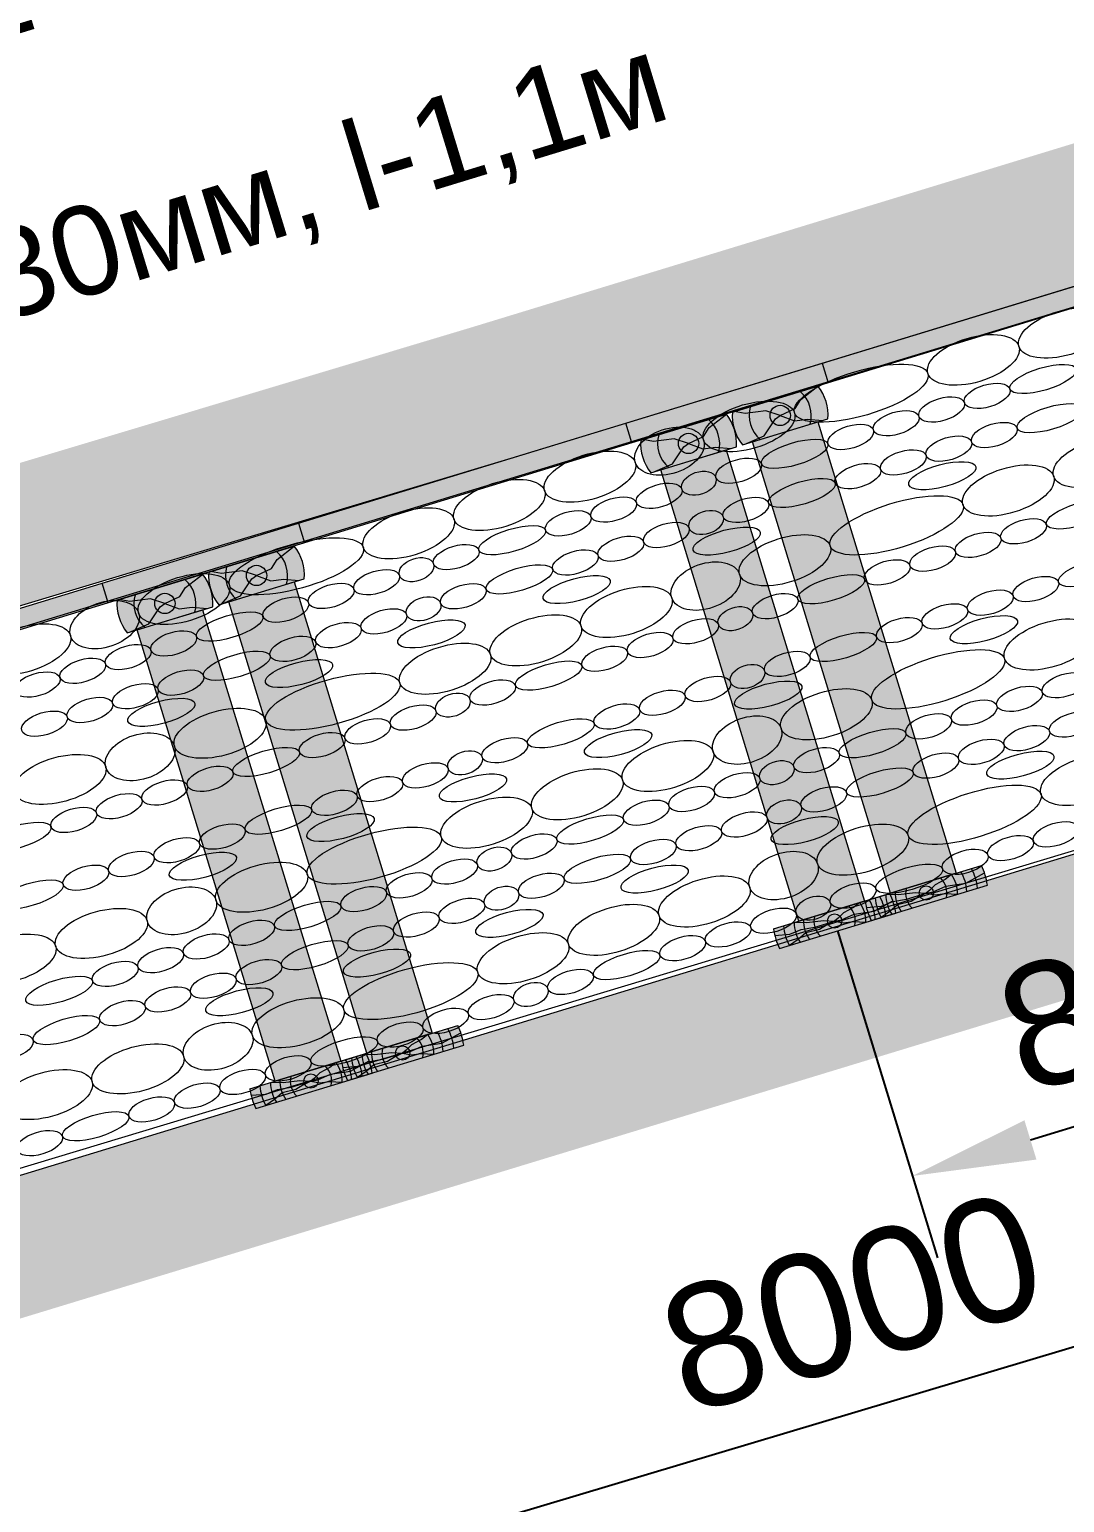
# Model space of a CAD drawing. Header units: inches. Extents: x 523 to 1492, y 69 to 539.
# Drawn here: x 953.37 to 968.49, y 215.58 to 237.12 of the extents above; entities that cross this region are included whole.
import ezdxf
from ezdxf import colors
from ezdxf.entities.mleader import LeaderData, LeaderLine
from ezdxf.math import Vec2, Vec3

# ---------------------------------------------------------------- set-up
doc = ezdxf.new("R2010")
doc.units = ezdxf.units.IN
doc.header["$MEASUREMENT"] = 0
doc.styles.get("Standard").update_dxf_attribs({"font": 'arial.ttf'})
doc.dimstyles.new('ISO-25', dxfattribs={"dimtxt": 2.5, "dimasz": 2.5, "dimexe": 1.25, "dimexo": 0, "dimtad": 1, "dimdec": 0, "dimtxsty": 'Standard', "dimcen": 2.5, "dimadec": 0, "dimazin": 0, "dimtfac": 1, "dimtdec": 0, "dimtmove": 0, "dimatfit": 3, "dimfxl": 0, "dimarcsym": 0})

# ---------------------------------------------------------------- blocks, each defined once
blk = doc.blocks.new('Бут.дорожка разрез')
at = {"color": 7, "linetype": 'ByBlock', "lineweight": 15}
blk.add_lwpolyline([(1853.980507434531, -3906.93155371494), (1885.311656270493, -3898.572804385483), (2014.621790378389, -3859.550960209976), (2010.119266125663, -3844.823866968155), (1900.370834796662, -3878.267813962703), (1884.952663200383, -3882.542228264589), (1854.54490055399, -3890.87347855489), (1849.987255320979, -3892.094695914794), (1853.980507434531, -3906.93155371494)], dxfattribs=at)
for centre, major_axis, ratio in [((1943.580562871176, -3865.774905682748), (-1.331272296135876, -0.3920330943084872), 0.4719704234843745), ((1940.920224585089, -3866.566201710241), (-1.331272296135876, -0.3920330943084872), 0.4719704234843745), ((1937.6416406032, -3867.538186103506), (-1.949085744489097, -0.5739668118254245), 0.3223671155344494), ((1942.958156145507, -3867.123463635472), (-0.9732343556662865, -0.291390072004424), 0.3223671155344494), ((1941.321216845776, -3867.617322999041), (-0.6647423998710719, -0.1990264057522062), 0.4719704234843745), ((1934.363326296262, -3868.511081099318), (-1.331272296135876, -0.3920330943084872), 0.4719704234843745), ((1939.991732046034, -3868.015375810545), (-0.6647423998710719, -0.1990264057522062), 0.4719704234843745), ((1938.663366744849, -3868.417038512944), (-0.6647423998710719, -0.1990264057522062), 0.4719704234843745), ((1943.167749475547, -3868.268826020465), (-0.9732343556662865, -0.291390072004424), 0.3223671155344494), ((1932.037403725096, -3869.23419417717), (0.995377988439312, 0.3312805078783841), 0.6253139419559068), ((1937.335001443665, -3868.818701215342), (-0.6647423998710719, -0.1990264057522062), 0.4719704234843745), ((1941.530810175817, -3868.762685384033), (-0.6647423998710719, -0.1990264057522062), 0.4719704234843745), ((1935.697925247695, -3869.312105892409), (-0.9732343556662865, -0.291390072004424), 0.3223671155344494), ((1940.201325376074, -3869.160738195538), (-0.6647423998710719, -0.1990264057522062), 0.4719704234843745), ((1944.589890223711, -3869.55447797034), (-1.325515082864262, -0.4110786282347017), 0.4719704234843745), ((1929.716441827086, -3869.978001034784), (-1.325515082864262, -0.4110786282347017), 0.4719704234843745), ((1934.060985947964, -3869.805965255978), (-0.6647423998710719, -0.1990264057522062), 0.4719704234843745), ((1938.872960074889, -3869.562400897936), (-0.6647423998710719, -0.1990264057522062), 0.4719704234843745), ((1932.89967253571, -3870.17278025175), (0.4969344116975832, 0.1678904975369054), 0.6253139419559068), ((1937.544594773705, -3869.964063600334), (-0.6647423998710719, -0.1990264057522062), 0.4719704234843745), ((1940.014576578624, -3869.950751890851), (-0.9813022070763383, -0.2629434606508085), 0.3223671155344493), ((1941.941169788215, -3870.383832691876), (-1.325515082864262, -0.4110786282347017), 0.4719704234843745), ((1927.067721391587, -3870.80735575632), (-1.325515082864262, -0.4110786282347017), 0.4719704234843745), ((1931.738220540065, -3870.54035886163), (-0.6647423998710719, -0.1990264057522062), 0.4719704234843745), ((1935.907518577736, -3870.457468277402), (-0.9732343556662865, -0.291390072004424), 0.3223671155344494), ((1930.40985523888, -3870.942021564027), (-0.6647423998710719, -0.1990264057522062), 0.4719704234843745), ((1934.270579278005, -3870.95132764097), (-0.6647423998710719, -0.1990264057522062), 0.4719704234843745), ((1938.676857640157, -3871.402720706863), (-1.940656738380987, -0.6018509485114479), 0.3223671155344494), ((1944.02364715154, -3871.082276676651), (-0.9732343556662865, -0.291390072004424), 0.3223671155344494), ((1924.419000956091, -3871.636710477857), (-1.325515082864262, -0.4110786282347017), 0.4719704234843745), ((1929.081489937696, -3871.343684266425), (-0.6647423998710719, -0.1990264057522062), 0.4719704234843745), ((1933.10926586575, -3871.318142636743), (0.4969344116975832, 0.1678904975369054), 0.6253139419559068), ((1927.444413741727, -3871.837088943493), (-0.9732343556662865, -0.291390072004424), 0.3223671155344494), ((1931.947813870106, -3871.685721246622), (-0.6647423998710719, -0.1990264057522062), 0.4719704234843745), ((1933.712687302863, -3871.864472416881), (-0.9813022070763383, -0.2629434606508085), 0.3223671155344493), ((1942.386707851809, -3871.576136040219), (-0.6647423998710719, -0.1990264057522062), 0.4719704234843745), ((1921.1378214516, -3872.598917930066), (-1.957349903901601, -0.5451187890213068), 0.3223671155344493), ((1925.807474441996, -3872.330948307061), (-0.6647423998710719, -0.1990264057522062), 0.4719704234843745), ((1930.61944856892, -3872.08738394902), (-0.6647423998710719, -0.1990264057522062), 0.4719704234843745), ((1935.412828194213, -3872.422515364608), (-1.325515082864262, -0.4110786282347017), 0.4719704234843745), ((1939.728857750881, -3872.375851554122), (-0.6647423998710719, -0.1990264057522062), 0.4719704234843745), ((1941.057223052067, -3871.974188851723), (-0.6647423998710719, -0.1990264057522062), 0.4719704234843745), ((1924.646161029741, -3872.697763302834), (0.4969344116975832, 0.1678904975369054), 0.6253139419559068), ((1929.291083267736, -3872.489046651418), (-0.6647423998710719, -0.1990264057522062), 0.4719704234843745), ((1933.09751159776, -3873.178899783149), (0.9905262773846875, 0.3455167269179368), 0.6253139419559068), ((1938.400492449697, -3872.77751425652), (-0.6647423998710719, -0.1990264057522062), 0.4719704234843745), ((1944.379454714378, -3872.770895464868), (-0.9732343556662865, -0.291390072004424), 0.3223671155344494), ((1917.854554985366, -3873.558164075389), (-1.326943572163364, -0.4064438827025278), 0.4719704234843745), ((1923.484709034097, -3873.065341912713), (-0.6647423998710719, -0.1990264057522062), 0.4719704234843745), ((1927.654007071767, -3872.982451328486), (-0.9732343556662865, -0.291390072004424), 0.3223671155344494), ((1929.328505121424, -3873.281504892961), (-0.9813022070763383, -0.2629434606508085), 0.3223671155344493), ((1936.763416253728, -3873.270918933587), (-0.9732343556662865, -0.291390072004424), 0.3223671155344494), ((1942.742515414647, -3873.264754828436), (-0.6647423998710719, -0.1990264057522062), 0.4719704234843745), ((1922.156343732911, -3873.467004615111), (-0.6647423998710719, -0.1990264057522062), 0.4719704234843745), ((1926.017067772036, -3873.476310692054), (-0.6647423998710719, -0.1990264057522062), 0.4719704234843745), ((1930.781932833119, -3873.936814075963), (-1.325515082864262, -0.4110786282347017), 0.4719704234843745), ((1941.413030614905, -3873.662807639941), (-0.6647423998710719, -0.1990264057522062), 0.4719704234843745), ((1915.536609214565, -3874.306452612017), (0.9917276951618981, 0.3420530564379162), 0.6253139419559068), ((1920.827978431727, -3873.868667317509), (-0.6647423998710719, -0.1990264057522062), 0.4719704234843745), ((1924.855754359781, -3873.843125687827), (0.4969344116975832, 0.1678904975369054), 0.6253139419559068), ((1935.126476953997, -3873.764778297156), (-0.6647423998710719, -0.1990264057522062), 0.4719704234843745), ((1940.08466531372, -3874.064470342339), (-0.6647423998710719, -0.1990264057522062), 0.4719704234843745), ((1919.190902235758, -3874.362071994577), (-0.9732343556662865, -0.291390072004424), 0.3223671155344494), ((1923.694302364137, -3874.210704297705), (-0.6647423998710719, -0.1990264057522062), 0.4719704234843745), ((1925.085403282251, -3874.576828599284), (-0.9813022070763383, -0.2629434606508085), 0.3223671155344493), ((1928.13321239762, -3874.766168797498), (-1.325515082864262, -0.4110786282347017), 0.4719704234843745), ((1932.803711546098, -3874.499171902808), (-0.6647423998710719, -0.1990264057522062), 0.4719704234843745), ((1933.965163541743, -3874.131593292928), (0.4969344116975832, 0.1678904975369054), 0.6253139419559068), ((1938.756300012536, -3874.466133044737), (-0.6647423998710719, -0.1990264057522062), 0.4719704234843745), ((1941.226281817454, -3874.452821335254), (-0.9813022070763383, -0.2629434606508085), 0.3223671155344493), ((1943.152875027046, -3874.885902136279), (-1.325515082864262, -0.4110786282347017), 0.4719704234843745), ((1913.209421384635, -3875.027086078236), (-1.326943572163364, -0.4064438827025278), 0.4719704234843745), ((1917.553962936027, -3874.855931358145), (-0.6647423998710719, -0.1990264057522062), 0.4719704234843745), ((1922.365937062951, -3874.612367000104), (-0.6647423998710719, -0.1990264057522062), 0.4719704234843745), ((1931.475346244913, -3874.900834605205), (-0.6647423998710719, -0.1990264057522062), 0.4719704234843745), ((1937.119223816566, -3874.959537721805), (-0.9732343556662865, -0.291390072004424), 0.3223671155344494), ((1916.224478136284, -3875.25398416965), (-0.6647423998710719, -0.1990264057522062), 0.4719704234843745), ((1921.037571761768, -3875.014029702502), (-0.6647423998710719, -0.1990264057522062), 0.4719704234843745), ((1925.484491962124, -3875.595523519035), (-1.325515082864262, -0.4110786282347017), 0.4719704234843745), ((1930.146980943729, -3875.302497307604), (-0.6647423998710719, -0.1990264057522062), 0.4719704234843745), ((1939.888562878987, -3875.904790151266), (-1.940656738380987, -0.6018509485114479), 0.3223671155344494), ((1914.896112835099, -3875.655646872048), (-0.6647423998710719, -0.1990264057522062), 0.4719704234843745), ((1919.400495565798, -3875.50743437957), (-0.9732343556662865, -0.291390072004424), 0.3223671155344494), ((1921.216990416951, -3875.736209091967), (-0.9813022070763383, -0.2629434606508085), 0.3223671155344493), ((1928.509904747759, -3875.795901984671), (-0.9732343556662865, -0.291390072004424), 0.3223671155344494), ((1934.320971104581, -3875.820212081146), (0.4969344116975832, 0.1678904975369054), 0.6253139419559068), ((1935.482284516835, -3875.453397085373), (-0.6647423998710719, -0.1990264057522062), 0.4719704234843745), ((1913.567747533915, -3876.057309574446), (-0.6647423998710719, -0.1990264057522062), 0.4719704234843745), ((1917.763556266067, -3876.001293743138), (-0.6647423998710719, -0.1990264057522062), 0.4719704234843745), ((1922.203312457633, -3876.557730971244), (-1.957349903901601, -0.5451187890213068), 0.3223671155344493), ((1933.159519108936, -3876.187790691025), (-0.6647423998710719, -0.1990264057522062), 0.4719704234843745), ((1943.598413090639, -3876.078205484622), (-0.6647423998710719, -0.1990264057522062), 0.4719704234843745), ((1916.434071466325, -3876.399346554642), (-0.6647423998710719, -0.1990264057522062), 0.4719704234843745), ((1925.711652035774, -3876.656576344012), (0.4969344116975832, 0.1678904975369054), 0.6253139419559068), ((1926.872965448028, -3876.289761348239), (-0.6647423998710719, -0.1990264057522062), 0.4719704234843745), ((1931.831153807751, -3876.589453393422), (-0.6647423998710719, -0.1990264057522062), 0.4719704234843745), ((1934.924392541693, -3876.366541861284), (-0.9813022070763383, -0.2629434606508085), 0.3223671155344493), ((1936.624533433043, -3876.924584809011), (-1.325515082864262, -0.4110786282347017), 0.4719704234843745), ((1942.268928290897, -3876.476258296126), (-0.6647423998710719, -0.1990264057522062), 0.4719704234843745), ((1915.10570616514, -3876.801009257041), (-0.6647423998710719, -0.1990264057522062), 0.4719704234843745), ((1917.193857756369, -3876.869835072832), (-0.9813022070763383, -0.2629434606508085), 0.3223671155344493), ((1918.910987317985, -3877.482103484247), (-1.336916915161911, -0.372329203052803), 0.4719704234843745), ((1924.55020004013, -3877.024154953891), (-0.6647423998710719, -0.1990264057522062), 0.4719704234843745), ((1930.502788506567, -3876.991116095821), (-0.6647423998710719, -0.1990264057522062), 0.4719704234843745), ((1940.940562989712, -3876.877920998525), (-0.6647423998710719, -0.1990264057522062), 0.4719704234843745), ((1913.777340863955, -3877.202671959439), (-0.6647423998710719, -0.1990264057522062), 0.4719704234843745), ((1923.221834738944, -3877.425817656289), (-0.6647423998710719, -0.1990264057522062), 0.4719704234843745), ((1928.865712310597, -3877.484520772889), (-0.9732343556662865, -0.291390072004424), 0.3223671155344494), ((1934.309216836591, -3877.680969227552), (0.9905262773846875, 0.3455167269179368), 0.6253139419559068), ((1939.612197688528, -3877.279583700923), (-0.6647423998710719, -0.1990264057522062), 0.4719704234843745), ((1943.808647308927, -3877.225949078594), (-0.6647423998710719, -0.1990264057522062), 0.4719704234843745), ((1916.574638992799, -3878.170786890337), (1.000162005546136, 0.3165439581346973), 0.6253139419559068), ((1921.89346943776, -3877.827480358687), (-0.6647423998710719, -0.1990264057522062), 0.4719704234843745), ((1927.228773010866, -3877.978380136457), (-0.6647423998710719, -0.1990264057522062), 0.4719704234843745), ((1930.540210360255, -3877.783574337364), (-0.9813022070763383, -0.2629434606508085), 0.3223671155344493), ((1937.975121492558, -3877.77298837799), (-0.9732343556662865, -0.291390072004424), 0.3223671155344494), ((1942.479162509185, -3877.624001890098), (-0.6647423998710719, -0.1990264057522062), 0.4719704234843745), ((1914.229759851628, -3878.831587618025), (-1.336916915161911, -0.372329203052803), 0.4719704234843745), ((1920.25639324179, -3878.320885035755), (-0.9732343556662865, -0.291390072004424), 0.3223671155344494), ((1926.067459598612, -3878.345195132229), (0.4969344116975832, 0.1678904975369054), 0.6253139419559068), ((1931.993638071949, -3878.438883520365), (-1.325515082864262, -0.4110786282347017), 0.4719704234843745), ((1936.338182192828, -3878.266847741559), (-0.6647423998710719, -0.1990264057522062), 0.4719704234843745), ((1939.822431906816, -3878.427327294894), (-0.6647423998710719, -0.1990264057522062), 0.4719704234843745), ((1941.150797208, -3878.025664592496), (-0.6647423998710719, -0.1990264057522062), 0.4719704234843745), ((1942.292413711734, -3878.414015585411), (-0.9813022070763383, -0.2629434606508085), 0.3223671155344493), ((1944.219006921326, -3878.847096386437), (-1.325515082864262, -0.4110786282347017), 0.4719704234843745), ((1918.619453942059, -3878.814744399323), (-0.6647423998710719, -0.1990264057522062), 0.4719704234843745), ((1924.906007602968, -3878.712773742108), (-0.6647423998710719, -0.1990264057522062), 0.4719704234843745), ((1929.344917636451, -3879.268238241901), (-1.325515082864262, -0.4110786282347017), 0.4719704234843745), ((1935.176868780573, -3878.633662737331), (0.4969344116975832, 0.1678904975369054), 0.6253139419559068), ((1917.289969142317, -3879.212797210828), (-0.6647423998710719, -0.1990264057522062), 0.4719704234843745), ((1923.577642301782, -3879.114436444507), (-0.6647423998710719, -0.1990264057522062), 0.4719704234843745), ((1926.297108521082, -3879.078898043687), (-0.9813022070763383, -0.2629434606508085), 0.3223671155344493), ((1934.015416784929, -3879.00124134721), (-0.6647423998710719, -0.1990264057522062), 0.4719704234843745), ((1938.185355710846, -3878.920731971962), (-0.9732343556662865, -0.291390072004424), 0.3223671155344494), ((1915.961603841132, -3879.614459913226), (-0.6647423998710719, -0.1990264057522062), 0.4719704234843745), ((1922.249277000598, -3879.516099146905), (-0.6647423998710719, -0.1990264057522062), 0.4719704234843745), ((1926.696197200954, -3880.097592963438), (-1.325515082864262, -0.4110786282347017), 0.4719704234843745), ((1932.687051483743, -3879.402904049608), (-0.6647423998710719, -0.1990264057522062), 0.4719704234843745), ((1936.548416411115, -3879.414591335531), (-0.6647423998710719, -0.1990264057522062), 0.4719704234843745), ((1940.954694773267, -3879.865984401423), (-1.940656738380987, -0.6018509485114479), 0.3223671155344494), ((1914.633238539948, -3880.016122615624), (-0.6647423998710719, -0.1990264057522062), 0.4719704234843745), ((1920.612200804629, -3880.009503823972), (-0.9732343556662865, -0.291390072004424), 0.3223671155344494), ((1931.358686182559, -3879.804566752006), (-0.6647423998710719, -0.1990264057522062), 0.4719704234843745), ((1934.225651003216, -3880.148984941182), (-0.6647423998710719, -0.1990264057522062), 0.4719704234843745), ((1935.387102998861, -3879.781406331303), (0.4969344116975832, 0.1678904975369054), 0.6253139419559068), ((1912.996162343978, -3880.509527292692), (-0.9732343556662862, -0.291390072004424), 0.3223671155344494), ((1918.975261504898, -3880.503363187541), (-0.6647423998710719, -0.1990264057522062), 0.4719704234843745), ((1923.415017696463, -3881.059800415647), (-1.957349903901601, -0.5451187890213068), 0.3223671155344493), ((1922.428695655782, -3880.23827853637), (-0.9813022070763383, -0.2629434606508085), 0.3223671155344493), ((1929.72160998659, -3880.297971429074), (-0.9732343556662865, -0.291390072004424), 0.3223671155344494), ((1932.897285702031, -3880.55064764358), (-0.6647423998710719, -0.1990264057522062), 0.4719704234843745), ((1935.990524435973, -3880.327736111441), (-0.9813022070763383, -0.2629434606508085), 0.3223671155344493), ((1937.690665327323, -3880.885779059168), (-1.325515082864262, -0.4110786282347017), 0.4719704234843745), ((1943.335060185177, -3880.437452546284), (-0.6647423998710719, -0.1990264057522062), 0.4719704234843745), ((1917.645776705155, -3880.901415999045), (-0.6647423998710719, -0.1990264057522062), 0.4719704234843745), ((1928.084670686859, -3880.791830792642), (-0.6647423998710719, -0.1990264057522062), 0.4719704234843745), ((1931.568920400847, -3880.952310345978), (-0.6647423998710719, -0.1990264057522062), 0.4719704234843745), ((1942.006694883992, -3880.839115248682), (-0.6647423998710719, -0.1990264057522062), 0.4719704234843745), ((1916.31741140397, -3881.303078701444), (-0.6647423998710719, -0.1990264057522062), 0.4719704234843745), ((1918.405562995199, -3881.371904517235), (-0.9813022070763383, -0.2629434606508085), 0.3223671155344493), ((1926.923357274604, -3881.158645788415), (0.4969344116975832, 0.1678904975369054), 0.6253139419559068), ((1929.931844204878, -3881.445715023046), (-0.9732343556662865, -0.291390072004424), 0.3223671155344494), ((1935.375348730871, -3881.642163477709), (0.9905262773846875, 0.3455167269179368), 0.6253139419559068), ((1940.678329582808, -3881.24077795108), (-0.6647423998710719, -0.1990264057522062), 0.4719704234843745), ((1914.989046102786, -3881.704741403842), (-0.6647423998710719, -0.1990264057522062), 0.4719704234843745), ((1920.122692556816, -3881.98417292865), (-1.336916915161911, -0.372329203052803), 0.4719704234843745), ((1925.76190527896, -3881.526224398294), (-0.6647423998710719, -0.1990264057522062), 0.4719704234843745), ((1931.606342254535, -3881.744768587521), (-0.9813022070763383, -0.2629434606508085), 0.3223671155344493), ((1939.041253386838, -3881.734182628148), (-0.9732343556662862, -0.291390072004424), 0.3223671155344494), ((1913.351969906817, -3882.198146080909), (-0.9732343556662865, -0.291390072004424), 0.3223671155344494), ((1917.78634423163, -3882.67285633474), (1.000162005546136, 0.3165439581346973), 0.6253139419559068), ((1924.433539977774, -3881.927887100692), (-0.6647423998710719, -0.1990264057522062), 0.4719704234843745), ((1928.294904905146, -3881.939574386614), (-0.6647423998710719, -0.1990264057522062), 0.4719704234843745), ((1933.059769966229, -3882.400077770523), (-1.325515082864262, -0.4110786282347017), 0.4719704234843745), ((1937.404314087108, -3882.228041991716), (-0.6647423998710719, -0.1990264057522062), 0.4719704234843745), ((1923.10517467659, -3882.32954980309), (-0.6647423998710719, -0.1990264057522062), 0.4719704234843745), ((1925.972139497248, -3882.673967992266), (-0.6647423998710719, -0.1990264057522062), 0.4719704234843745), ((1927.133591492892, -3882.306389382387), (0.4969344116975832, 0.1678904975369054), 0.6253139419559068), ((1936.243000674853, -3882.594856987489), (0.4969344116975832, 0.1678904975369054), 0.6253139419559068), ((1915.441465090459, -3883.333657062428), (-1.336916915161911, -0.372329203052803), 0.4719704234843745), ((1921.468098480621, -3882.822954480158), (-0.9732343556662865, -0.291390072004424), 0.3223671155344494), ((1924.643774196062, -3883.075630694664), (-0.6647423998710719, -0.1990264057522062), 0.4719704234843745), ((1927.363240415362, -3883.040092293844), (-0.9813022070763383, -0.2629434606508085), 0.3223671155344493), ((1930.411049530731, -3883.229432492059), (-1.325515082864262, -0.4110786282347017), 0.4719704234843745), ((1935.081548679209, -3882.962435597368), (-0.6647423998710719, -0.1990264057522062), 0.4719704234843745), ((1919.83115918089, -3883.316813843726), (-0.6647423998710719, -0.1990264057522062), 0.4719704234843745), ((1923.315408894878, -3883.477293397062), (-0.6647423998710719, -0.1990264057522062), 0.4719704234843745), ((1933.753183378023, -3883.364098299765), (-0.6647423998710719, -0.1990264057522062), 0.4719704234843745), ((1912.76973055051, -3884.085577103132), (-1.336916915161911, -0.372329203052803), 0.4719704234843745), ((1918.501674381148, -3883.714866655231), (-0.6647423998710719, -0.1990264057522062), 0.4719704234843745), ((1921.678332698909, -3883.97069807413), (-0.9732343556662865, -0.291390072004424), 0.3223671155344494), ((1927.762329095234, -3884.058787213595), (-1.325515082864262, -0.4110786282347017), 0.4719704234843745), ((1932.424818076839, -3883.765761002164), (-0.6647423998710719, -0.1990264057522062), 0.4719704234843745), ((1917.173309079962, -3884.116529357629), (-0.6647423998710719, -0.1990264057522062), 0.4719704234843745), ((1923.494827550062, -3884.199472786528), (-0.9813022070763383, -0.2629434606508085), 0.3223671155344493), ((1930.78774188087, -3884.259165679232), (-0.9732343556662862, -0.291390072004424), 0.3223671155344494), ((1915.844943778778, -3884.518192060027), (-0.6647423998710719, -0.1990264057522062), 0.4719704234843745), ((1918.711908599435, -3884.862610249203), (-0.6647423998710719, -0.1990264057522062), 0.4719704234843745), ((1920.041393399178, -3884.464557437698), (-0.6647423998710719, -0.1990264057522062), 0.4719704234843745), ((1924.481149590743, -3885.020994665804), (-1.957349903901601, -0.5451187890213068), 0.3223671155344493), ((1929.150802581139, -3884.753025042799), (-0.6647423998710719, -0.1990264057522062), 0.4719704234843745), ((1914.207867582809, -3885.011596737095), (-0.9732343556662862, -0.291390072004424), 0.3223671155344494), ((1917.38354329825, -3885.264272951601), (-0.6647423998710719, -0.1990264057522062), 0.4719704234843745), ((1919.471694889479, -3885.333098767393), (-0.9813022070763383, -0.2629434606508085), 0.3223671155344493), ((1927.989489168884, -3885.119840038572), (0.4969344116975832, 0.1678904975369054), 0.6253139419559068), ((1916.055177997066, -3885.665935653999), (-0.6647423998710719, -0.1990264057522062), 0.4719704234843745), ((1921.188824451096, -3885.945367178807), (-1.336916915161911, -0.372329203052803), 0.4719704234843745), ((1926.82803717324, -3885.487418648451), (-0.6647423998710719, -0.1990264057522062), 0.4719704234843745), ((1914.418101801097, -3886.159340331067), (-0.9732343556662862, -0.291390072004424), 0.3223671155344494), ((1925.499671872054, -3885.88908135085), (-0.6647423998710719, -0.1990264057522062), 0.4719704234843745), ((1918.85247612591, -3886.634050584897), (1.000162005546136, 0.3165439581346973), 0.6253139419559068), ((1924.17130657087, -3886.290744053248), (-0.6647423998710719, -0.1990264057522062), 0.4719704234843745), ((1912.781162501366, -3886.653199694635), (-0.6647423998710719, -0.1990264057522062), 0.4719704234843745), ((1916.507596984739, -3887.294851312586), (-1.336916915161911, -0.372329203052803), 0.4719704234843745), ((1922.534230374901, -3886.784148730315), (-0.9732343556662862, -0.291390072004424), 0.3223671155344494), ((1920.89729107517, -3887.278008093884), (-0.6647423998710719, -0.1990264057522062), 0.4719704234843745), ((1913.83586244479, -3888.04677135329), (-1.336916915161911, -0.372329203052803), 0.4719704234843745), ((1919.567806275428, -3887.676060905388), (-0.6647423998710719, -0.1990264057522062), 0.4719704234843745), ((1918.239440974242, -3888.077723607787), (-0.6647423998710719, -0.1990264057522062), 0.4719704234843745), ((1916.911075673058, -3888.479386310185), (-0.6647423998710719, -0.1990264057522062), 0.4719704234843745), ((1915.273999477089, -3888.972790987252), (-0.9732343556662862, -0.291390072004424), 0.3223671155344494), ((1913.637060177358, -3889.466650350821), (-0.6647423998710719, -0.1990264057522062), 0.4719704234843745)]:
    blk.add_ellipse(centre, major_axis=major_axis, ratio=ratio, dxfattribs=at)
blk = doc.blocks.new('Доска S - 180')
at = {"linetype": 'ByBlock', "lineweight": 15}
h = blk.add_hatch(color=254, dxfattribs=at)
edge = h.paths.add_edge_path()
edge.add_line((1818.906264253147, -3796.897117512131), (1820.681088188076, -3796.897117512132))
edge.add_arc((1819.793676220611, -3797.047117512132), 0.9, -9.59406822683792, 9.59406822689499, ccw=False)
edge.add_line((1820.681088188076, -3797.197117512132), (1818.906264253146, -3797.197117512133))
edge.add_arc((1819.793676220611, -3797.047117512132), 0.9, 170.405931773074, 189.594068226895, ccw=False)
at = {"color": 7, "linetype": 'ByBlock', "lineweight": 15}
for p, q in [((1818.906264253147, -3796.897117512131), (1820.681088188076, -3796.897117512132)), ((1818.906264253146, -3797.197117512133), (1820.681088188076, -3797.197117512132))]:
    blk.add_line(p, q, dxfattribs=at)
for points in [[(1818.895391583456, -3796.991577340625), (1819.110420832621, -3797.038344401648), (1819.291995432552, -3797.021270287953), (1819.491748322557, -3797.047117512132), (1819.793676220611, -3797.047117512132), (1819.896515360469, -3797.060005460396), (1820.095348689191, -3797.03470069594), (1820.386083974289, -3797.077703048796), (1820.693125247204, -3797.015630235947)], [(1820.22297748386, -3796.897117512132), (1820.115806117425, -3796.93990079624), (1819.952371843767, -3796.969694910678), (1819.855180815874, -3797.024854140138), (1819.793676220611, -3797.047117512132), (1819.661462691744, -3797.072417742576), (1819.545510240216, -3797.10330305977), (1819.341106346245, -3797.091615640666), (1819.2064981687, -3797.151840186236), (1819.057674814675, -3797.197117512133)], [(1819.238409722591, -3796.897117512132), (1819.398353000757, -3796.949261604186), (1819.640602387386, -3796.990663120481), (1819.793676220611, -3797.047117512132), (1819.909109200235, -3797.10866279095), (1820.050462391973, -3797.135140504859), (1820.223856472501, -3797.194577762746)]]:
    blk.add_lwpolyline(points, dxfattribs=at)
blk.add_circle((1819.793676220611, -3797.047117512132), 0.1036435617729694, dxfattribs=at)
for radius, start, end in [(0.9, 170.405931773074, 189.594068226895), (0.7511311932945741, 168.4806536054473, 191.5193463945187), (0.5931967815742161, 165.3527575098442, 194.6472424900172), (0.4547522123386898, 160.7403309426705, 199.2596690572755), (0.3019278980541095, 150.2109999533243, 209.7890000463653), (0.3019278980541095, 330.2109999536347, 29.7890000466543), (0.4547522123386898, 340.7403309427245, 19.25966905732954), (0.5931967815742161, 345.3527575099827, 14.64724249010779), (0.7511311932945741, 348.4806536055527, 11.51934639451869), (0.9, 350.405931773162, 9.594068226895022)]:
    blk.add_arc((1819.793676220611, -3797.047117512132), radius, start, end, dxfattribs=at)
blk = doc.blocks.new('Ш.Брус S 140 - 50')
at = {"linetype": 'ByBlock', "lineweight": 15}
h = blk.add_hatch(color=254, dxfattribs=at)
edge = h.paths.add_edge_path()
edge.add_line((1819.234694338101, -3795.656766448514), (1820.542364021163, -3795.656766448514))
edge.add_arc((1819.888529179632, -3795.906766448514), 0.7000000000000455, -20.92483242755611, 20.92483242768043, ccw=False)
edge.add_line((1820.542364021163, -3796.156766448514), (1819.2346943381, -3796.156766448514))
edge.add_arc((1819.888529179632, -3795.906766448514), 0.7000000000000455, 159.0751675723196, 200.9248324275561, ccw=False)
at = {"color": 7, "linetype": 'ByBlock', "lineweight": 15}
for p, q in [((1819.234694338101, -3795.656766448514), (1820.542364021163, -3795.656766448514)), ((1819.2346943381, -3796.156766448514), (1820.542364021163, -3796.156766448514))]:
    blk.add_line(p, q, dxfattribs=at)
for points in [[(1819.888529179632, -3795.906766448514), (1819.706181701491, -3795.781310922064), (1819.407733712575, -3795.731650498645), (1819.264197916032, -3795.656766448514)], [(1819.29758530877, -3796.156766448514), (1819.576522273797, -3796.122611328863), (1819.806773853228, -3795.933517620022), (1819.888529179632, -3795.906766448514), (1820.129792261893, -3795.872869992194), (1820.245437463473, -3795.770575792302), (1820.542532972414, -3795.657208761744)], [(1819.888529179631, -3795.906766448515), (1820.064897876629, -3796.043420048778), (1820.253897927222, -3796.076831950224), (1820.459015150121, -3796.156766448514)]]:
    blk.add_lwpolyline(points, dxfattribs=at)
blk.add_circle((1819.888529179632, -3795.906766448514), 0.1484655464221305, dxfattribs=at)
for radius, start, end in [(0.7000000000000455, 159.0751675723196, 200.9248324275561), (0.4547522123386898, 146.6501407176008, 213.3498592821926), (0.4547522123386898, 326.6501407178075, 33.34985928239917), (0.7000000000000455, 339.0751675724439, 20.92483242768036)]:
    blk.add_arc((1819.888529179632, -3795.906766448514), radius, start, end, dxfattribs=at)
blk = doc.blocks.new('Стойка 100 - 690')
at = {"linetype": 'ByBlock', "lineweight": 15}
blk.add_hatch(color=252, dxfattribs=at).paths.add_polyline_path([(1818.197098135963, -3816.387282798014), (1819.197098135963, -3816.387282798015), (1819.197098135964, -3823.287282798009), (1818.197098135964, -3823.287282798009)])
at = {"color": 7, "linetype": 'ByBlock', "lineweight": 15}
blk.add_lwpolyline([(1818.197098135963, -3816.387282798014), (1819.197098135963, -3816.387282798015), (1819.197098135964, -3823.287282798009), (1818.197098135964, -3823.287282798009), (1818.197098135963, -3816.387282798014)], dxfattribs=at)
blk = doc.blocks.new('Рамка в S')
at = {"color": 7, "linetype": 'ByBlock', "lineweight": 15}
for name, p, rotation in [('Ш.Брус S 140 - 50', (-1034.522521985616, -718.6413355768841), 17.00000000000315), ('Ш.Брус S 140 - 50', (-1035.861348643965, -719.050655963496), 17.00000000000316), ('Стойка 100 - 690', (-1039.297981364669, -698.9464558509685), 17.00000000000322), ('Стойка 100 - 690', (-1040.636808023018, -699.3557762375804), 17.00000000000322), ('Доска S - 180', (-1032.630906589751, -724.5041048284712), 17.00000000000315), ('Доска S - 180', (-1033.9697332481, -724.9134252150831), 17.00000000000316)]:
    blk.add_blockref(name, p, dxfattribs=dict(at, rotation=rotation))
blk = doc.blocks.new('Доска 30 - 1.1м')
at = {"linetype": 'ByBlock', "lineweight": 15}
blk.add_hatch(color=7, dxfattribs=at).paths.add_polyline_path([(1811.969493174711, -3809.514225970783), (1811.969493174711, -3809.214225970783), (1822.969493174711, -3809.214225970783), (1822.969493174711, -3809.514225970783)])
at = {"color": 7, "linetype": 'ByBlock', "lineweight": 15}
blk.add_lwpolyline([(1811.969493174711, -3809.514225970783), (1811.969493174711, -3809.214225970783), (1822.969493174711, -3809.214225970783), (1822.969493174711, -3809.514225970783), (1811.969493174711, -3809.514225970783)], dxfattribs=at)
blk = doc.blocks.new('*D119')
at = {"color": 0, "linetype": 'ByBlock', "lineweight": -2}
for p, q in [((972.8222637190778, 226.2773488582825), (974.283196179539, 221.4988540945816)), ((965.1718256713775, 223.9383752204886), (966.6327581318387, 219.1598804567876)), ((967.988642061666, 220.8815304702445), (972.1963829879011, 222.1679659710311))]:
    blk.add_line(p, q, dxfattribs=at)
at = {"color": 0, "linetype": 'ByBlock'}
for points in [[(972.1086714764838, 222.4548573978199), (972.2840944993184, 221.8810745442423), (973.9177315486337, 222.6942350395348)], [(967.9009305502487, 221.1684218970332), (968.0763535730833, 220.5946390434557), (966.2672935009334, 220.3552614017408)]]:
    blk.add_solid(points, dxfattribs=at)
at = {"layer": 'Defpoints', "color": 0, "linetype": 'ByBlock'}
for p in [(972.8222637190778, 226.2773488582825), (965.1718256713775, 223.9383752204886), (973.9177315486337, 222.6942350395348)]:
    blk.add_point(p, dxfattribs=at)
at = {"color": 0, "linetype": 'ByBlock', "lineweight": 15, "insert": (969.6410814386794, 223.0013127706781), "char_height": 1.8, "attachment_point": 5, "rotation": 17.00000000009086}
blk.add_mtext('800', dxfattribs=at)
blk = doc.blocks.new('*D122')
at = {"color": 0, "linetype": 'ByBlock', "lineweight": -2}
for p, q in [((1003.97128941192, 236.114269237134), (1006.439918497149, 227.8518013592758)), ((927.2971648773761, 205.5104265940099), (1004.35741140767, 228.5341973017235)), ((923.4617086430333, 212.0599194152933), (925.930337728263, 203.7974515374351))]:
    blk.add_line(p, q, dxfattribs=at)
at = {"color": 0, "linetype": 'ByBlock'}
for points in [[(1004.271529814826, 228.8216418216061), (1004.443293000514, 228.2467527818408), (1006.082078526966, 229.049486858787)], [(927.2112832845321, 205.7978711138925), (927.3830464702199, 205.2229820741272), (925.57249775808, 204.9951370369463)]]:
    blk.add_solid(points, dxfattribs=at)
at = {"layer": 'Defpoints', "color": 0, "linetype": 'ByBlock'}
for p in [(1003.97128941192, 236.114269237134), (1006.082078526966, 229.049486858787), (923.4617086430333, 212.0599194152933)]:
    blk.add_point(p, dxfattribs=at)
at = {"color": 0, "linetype": 'ByBlock', "lineweight": 15, "insert": (965.3852752287399, 218.5017231415466), "char_height": 1.8, "attachment_point": 5, "rotation": 16.63489571946758}
blk.add_mtext('8000', dxfattribs=at)

msp = doc.modelspace()

# ---------------------------------------------------------------- hatches: boundary and pattern name
h = msp.add_hatch()
h.set_pattern_fill('ANSI38', color=256, scale=5, style=0)
h.set_pattern_definition([(45, (0, 0), (-0.4419417382415922, 0.4419417382415922), []), (135, (0, 0), (-1.325825214724776, 0.4419417382415923), [1.5625, -0.9375])])
h.paths.add_polyline_path([(1072.523597287134, 256.7591218576554), (948.7675056295125, 218.9996734618421), (931.022579800974, 214.0588982420077), (913.6942247562154, 209.4540797822583), (912.6652916228086, 207.8855167846941), (911.8061354862325, 205.1425732925254), (912.2343025495688, 196.0753797545793), (911.2254463834323, 195.8860913642212), (910.6858234282064, 194.1251287634394), (910.3926775777107, 194.0851291849946), (909.5743005038853, 195.5706591625126), (878.0751617892712, 195.5706597187606), (877.9137595179607, 193.7253568338139), (876.8969848588822, 191.7974725887489), (876.6056980801527, 191.8231858281779), (876.1672394350542, 193.1950910061896), (874.5608751478126, 192.9118456415063), (876.3418081524062, 213.2733303192372), (896.1662547791793, 219.3342718960193), (897.2906417733329, 218.7071299214749), (898.8663341782176, 218.9849670057674), (909.1660023027455, 219.6663861001471), (910.6829694470171, 219.6663861001452), (913.7570016632656, 217.7265992376761), (927.3196885933498, 221.4285572709414), (931.4470252576539, 222.5551207018498), (945.4159840289835, 226.3442579590037), (960.4023033705744, 230.8457199692675), (1003.648164278902, 244.0673064949697), (1003.223071782082, 244.9376051388845), (1003.132379120009, 246.8167643141537), (1002.140171635957, 249.2821401497404), (1002.044763048534, 251.9426315961518), (1043.165867554943, 264.5146148992344), (1043.953847968063, 261.2950049155243), (1045.694461514158, 259.0540096274653), (1045.500565617261, 256.8781616287361), (1063.670355980555, 262.4332240184817), (1063.83616332876, 264.0622346676628), (1065.184011260782, 265.1355142259945), (1065.849063586953, 267.4432681444814), (1068.520212996396, 269.8438241915259)], flags=16)
h.paths.add_polyline_path([(1073.108866626222, 254.8466724781014), (949.3276505380882, 217.0795583211551), (931.5476535216517, 212.1290181207414), (914.9470374222989, 207.7175882267865), (914.4905223290763, 207.0216511830569), (913.8298963710336, 204.9125355110297), (914.3141944121896, 194.4307237756275), (912.7832423450118, 194.1434762350574), (912.2343025495688, 192.3521097994852), (909.3031736017659, 191.9179344324339), (908.3926890940548, 193.5706591625126), (879.907864207561, 193.5706591625126), (878.955329926876, 191.4130130718187), (878.0457046610029, 189.6882924535162), (875.1053930748104, 189.9478474396418), (874.7940227154489, 190.9221026243958), (872.3413789664218, 190.4896353573823), (874.4669617303554, 214.7915157579651), (896.396345572483, 221.4960012240293), (897.6437485943294, 220.8002454048664), (898.6259646563592, 220.9734365974962), (909.0999152151687, 221.6663861001472), (911.2612399744938, 221.6663861001446), (914.0797295089968, 219.8878526995714), (926.7930508129072, 223.357974967608), (930.9219122487298, 224.4849545874472), (944.8664164828168, 228.2674584512545), (959.8222539557144, 232.759764579357), (1001.197964831498, 245.4095888611825), (1001.150976285393, 246.383195275727), (1000.154010346663, 248.8603946254148), (999.9909950580744, 253.4061152218451), (1044.102829904532, 266.8924565498371), (1046.52664907686, 262.6921204293185), (1047.616978243427, 259.6165974161577), (1061.815161315943, 263.9574176024046), (1061.93169693022, 265.102347297753), (1063.438936882246, 266.3025493321047), (1064.085964978233, 268.5477585662151), (1067.874910160152, 271.9528751936202)])

# ---------------------------------------------------------------- linework, layer by layer
at = {"color": 7, "linetype": 'ByBlock', "lineweight": 15}
for points in [[(913.7570016632656, 217.7265992376761), (927.3196885933498, 221.4285572709414), (931.4470252576539, 222.5551207018498), (945.4159840289835, 226.3442579590037), (960.4023033705744, 230.8457199692675), (1003.648164278902, 244.0673064949697), (1003.223071782082, 244.9376051388845), (1003.132379120009, 246.8167643141537), (1002.140171635957, 249.2821401497404), (1002.044763048534, 251.9426315961518), (1043.165867554943, 264.5146148992344), (1043.953847968063, 261.2950049155243), (1045.694461514158, 259.0540096274653), (1045.500565617261, 256.8781616287361), (1063.670355980555, 262.4332240184817), (1063.83616332876, 264.0622346676628), (1065.184011260782, 265.1355142259945), (1065.849063586953, 267.4432681444814)], [(1072.523597287134, 256.7591218576554), (948.7675056295125, 218.9996734618421), (931.022579800974, 214.0588982420077), (913.6942247562154, 209.4540797822583)]]:
    msp.add_lwpolyline(points, dxfattribs=at)

# ---------------------------------------------------------------- block references
at = {"color": 7, "linetype": 'ByBlock', "lineweight": 15, "xscale": 0.5, "yscale": 0.5, "zscale": 0.5}
msp.add_blockref('Бут.дорожка разрез', (-3.304850097787039, 2165.567210443193), dxfattribs=at)
at = {"color": 7, "linetype": 'ByBlock', "lineweight": 15, "rotation": 17.00000000001022}
for p in [(-1884.425647108459, 3344.358446827654), (-1892.076085156159, 3342.019473189857), (-1899.72652320386, 3339.680499552065)]:
    msp.add_blockref('Доска 30 - 1.1м', p, dxfattribs=at)
at = {"color": 7, "linetype": 'ByBlock', "lineweight": 15}
for p in [(-851.3287829372016, 4048.073283881121), (-858.9792209849024, 4045.734310243328)]:
    msp.add_blockref('Рамка в S', p, dxfattribs=at)

# ---------------------------------------------------------------- dimensions: what is measured, and where the dimension line sits
for p1, p2, distance, text, picture, middle in [((923.4617086430333, 212.0599194152933), (1003.97128941192, 236.1142692371341), -7.373369700591488, '8000', '*D122', (965.3852752287399, 218.5017231415466)), ((965.1718256713775, 223.9383752204885), (972.8222637190779, 226.2773488582825), -3.746832582821446, '800', '*D119', (969.6410814386794, 223.0013127706781))]:
    dim = msp.add_aligned_dim(p1=p1, p2=p2, distance=distance, text=text, dimstyle='ISO-25', override={"dimtxt": 1.8, "dimasz": 1.8, "dimlfac": 100, "dimrnd": 0.05, "dimtmove": 1, "dimfxl": 1.25}, dxfattribs=at)
    dim.commit()
    dim.dimension.update_dxf_attribs({"geometry": picture, "text_midpoint": middle})

# ---------------------------------------------------------------- leaders
ml = msp.add_multileader_mtext('Standard', dxfattribs=at)
ml.set_content('ш.брус 50мм/140мм, l-1,1м', color=7)
ml.set_leader_properties()
ml.build(insert=Vec2(0, 0))
ml.multileader.update_dxf_attribs({"dogleg_length": 0.5, "arrow_head_size": 1.8})
ctx = ml.context
ctx.base_point, ctx.char_height, ctx.arrow_head_size, ctx.landing_gap_size, ctx.plane_origin, ctx.plane_x_axis, ctx.plane_y_axis = Vec3(941.0876566859757, 233.8275876078798), 1.3, 1.8, 0.5, Vec3(941.1754138363467, 221.83803862175), Vec3(0.9563047559630354, 0.2923717047227368), Vec3(-0.2923717047227368, 0.9563047559630354)
notes = []
notes.append((ctx, [(0, (1, 1, 0), (940.6095043079943, 233.6814017555184), (0.9563047559630354, 0.2923717047227368), 0.5, [(0, [(933.7126972719361, 222.4465501936957)], 0, [])])]))
ctx.mtext.insert, ctx.mtext.text_direction, ctx.mtext.rotation, ctx.mtext.line_spacing_factor, ctx.mtext.flow_direction = Vec3(941.319895741646, 234.7781196944432), Vec3(0.9563047559630354, 0.2923717047227368), 0.296705972839036, 0.5, 5
ml = msp.add_multileader_mtext('Standard', dxfattribs=at)
ml.set_content('доска 30мм, l-1,1м', color=7)
ml.set_leader_properties()
ml.build(insert=Vec2(0, 0))
ml.multileader.update_dxf_attribs({"dogleg_length": 0.5, "arrow_head_size": 1.8})
ctx = ml.context
ctx.base_point, ctx.char_height, ctx.arrow_head_size, ctx.landing_gap_size, ctx.plane_origin, ctx.plane_x_axis, ctx.plane_y_axis = Vec3(947.2331420431893, 231.6486035782792), 1.3, 1.8, 0.5, Vec3(947.6066247999897, 222.3254233400826), Vec3(0.9563047559630354, 0.2923717047227368), Vec3(-0.2923717047227368, 0.9563047559630354)
notes.append((ctx, [(0, (1, 1, 0), (946.7549896652079, 231.5024177259179), (0.9563047559630354, 0.2923717047227368), 0.5, [(0, [(943.9816579072017, 225.8967803153423)], 0, [])])]))
ctx.mtext.insert, ctx.mtext.text_direction, ctx.mtext.rotation, ctx.mtext.flow_direction = Vec3(947.4895792117563, 232.5199872039125), Vec3(0.9563047559630354, 0.2923717047227368), 0.296705972839036, 5
for ctx, leaders in notes:
    for number, flags, end, landing, length, lines in leaders:
        leader = LeaderData()
        leader.index, (leader.has_last_leader_line, leader.has_dogleg_vector, leader.attachment_direction) = number, flags
        leader.last_leader_point, leader.dogleg_vector, leader.dogleg_length = Vec3(end), Vec3(landing), length
        for number, points, colour, breaks in lines:
            line = LeaderLine()
            line.index, line.vertices, line.color, line.breaks = number, Vec3.list(points), colors.encode_raw_color(colour), breaks
            leader.lines.append(line)
        ctx.leaders.append(leader)

doc.saveas('drawing.dxf')
